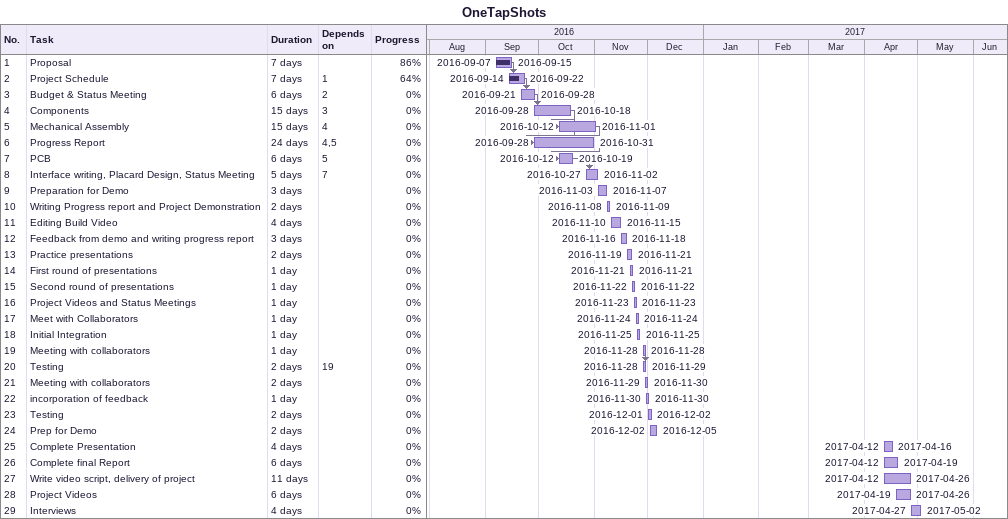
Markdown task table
OneTapShots

| ID | Task | Duration | Start | Finish | Predecessors | % complete |
|---|---|---|---|---|---|---|
| 1 | Proposal | 7d | 2016-09-07 | 2016-09-15 |  | 86 |
| 2 | Project Schedule | 7d | 2016-09-14 | 2016-09-22 | 1 | 64 |
| 3 | Budget & Status Meeting | 6d | 2016-09-21 | 2016-09-28 | 2 | 0 |
| 4 | Components | 15d | 2016-09-28 | 2016-10-18 | 3 | 0 |
| 5 | Mechanical Assembly | 15d | 2016-10-12 | 2016-11-01 | 4 | 0 |
| 6 | Progress Report | 24d | 2016-09-28 | 2016-10-31 | 4, 5 | 0 |
| 7 | PCB | 6d | 2016-10-12 | 2016-10-19 | 5 | 0 |
| 8 | Interface writing, Placard Design, Status Meeting | 5d | 2016-10-27 | 2016-11-02 | 7 | 0 |
| 9 | Preparation for Demo | 3d | 2016-11-03 | 2016-11-07 |  | 0 |
| 10 | Writing Progress report and Project Demonstration | 2d | 2016-11-08 | 2016-11-09 |  | 0 |
| 11 | Editing Build Video | 4d | 2016-11-10 | 2016-11-15 |  | 0 |
| 12 | Feedback from demo and writing progress report | 3d | 2016-11-16 | 2016-11-18 |  | 0 |
| 13 | Practice presentations | 2d | 2016-11-19 | 2016-11-21 |  | 0 |
| 14 | First round of presentations | 1d | 2016-11-21 | 2016-11-21 |  | 0 |
| 15 | Second round of presentations | 1d | 2016-11-22 | 2016-11-22 |  | 0 |
| 16 | Project Videos and Status Meetings | 1d | 2016-11-23 | 2016-11-23 |  | 0 |
| 17 | Meet with Collaborators | 1d | 2016-11-24 | 2016-11-24 |  | 0 |
| 18 | Initial Integration | 1d | 2016-11-25 | 2016-11-25 |  | 0 |
| 19 | Meeting with collaborators | 1d | 2016-11-28 | 2016-11-28 |  | 0 |
| 20 | Testing | 2d | 2016-11-28 | 2016-11-29 | 19 | 0 |
| 21 | Meeting with collaborators | 2d | 2016-11-29 | 2016-11-30 |  | 0 |
| 22 | incorporation of feedback | 1d | 2016-11-30 | 2016-11-30 |  | 0 |
| 23 | Testing | 2d | 2016-12-01 | 2016-12-02 |  | 0 |
| 24 | Prep for Demo | 2d | 2016-12-02 | 2016-12-05 |  | 0 |
| 25 | Complete Presentation | 4d | 2017-04-12 | 2017-04-16 |  | 0 |
| 26 | Complete final Report | 6d | 2017-04-12 | 2017-04-19 |  | 0 |
| 27 | Write video script, delivery of project | 11d | 2017-04-12 | 2017-04-26 |  | 0 |
| 28 | Project Videos | 6d | 2017-04-19 | 2017-04-26 |  | 0 |
| 29 | Interviews | 4d | 2017-04-27 | 2017-05-02 |  | 0 |
